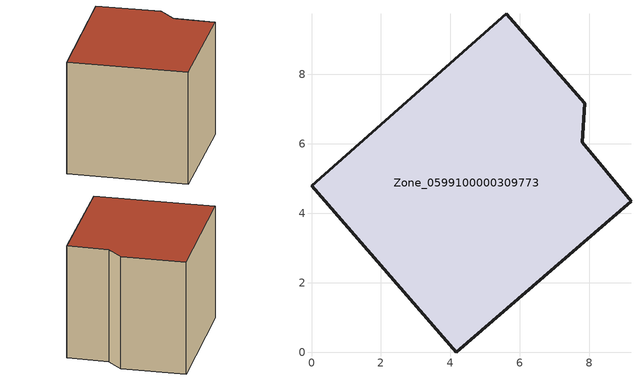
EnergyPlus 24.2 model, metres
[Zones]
Zone_0599100000309773
 floor ground (C_G): 4.17,0 0,4.8 5.6,9.74 7.87,7.17 7.79,6.05 9.2,4.35 z0
 wall outside (C_F): 7.87,7.17 5.6,9.74 0,4.8 4.17,0 9.2,4.35 7.79,6.05 7.87,7.17 z0:6.23
 roof outside (C_R): 4.17,0 9.2,4.35 7.79,6.05 7.87,7.17 5.6,9.74 0,4.8 z6.23
[BUILDING]
Pand.0599100000309773: North Axis=0; Terrain=City; Loads Convergence Tolerance Value=0.04; Temperature Convergence Tolerance Value=0.4; Solar Distribution=FullExterior; Maximum Number of Warmup Days=25; Minimum Number of Warmup Days=1
[Site:Location]
Rotterdam.The.Hague.AP_ZH_NLD Design_Conditions: Latitude=51.96; Longitude=4.45; Time Zone=1; Elevation=-4.5
[SITE:GROUNDTEMPERATURE:BUILDINGSURFACE]
18, 18, 18, 18, 18, 18, 18, 18, 18, 18, 18, 18
[MATERIAL] Thermal Absorptance=0.9; Solar Absorptance=0.7; Visible Absorptance=0.7
Name | Roughness | Thickness | Conductivity | Density | Specific Heat
G.TC.1946 | MediumSmooth | 0.15 | 1 | 540 | 1210
F.TC.1946 | Rough | 0.3 | 0.857143 | 1920 | 840
R.TC.1946 | MediumRough | 0.2 | 0.909091 | 1500 | 1000
[CONSTRUCTION]
C_G: G.TC.1946
C_F: F.TC.1946
C_R: R.TC.1946
[ZONE]
Zone_0599100000309773: Type=1; Multiplier=1; Ceiling Height=Autocalculate; Volume=Autocalculate; Floor Area=autocalculate; Part of Total Floor Area=Yes
[ZONEINFILTRATION:DESIGNFLOWRATE]
Infil_Zone_0599100000309773: Zone or ZoneList or Space or SpaceList=Zone_0599100000309773; Schedule=AlwaysOn; Design Flow Rate Calculation Method=Flow/Area; Flow Rate per Floor Area=0.003; Constant Term Coefficient=1; Temperature Term Coefficient=0; Velocity Term Coefficient=0; Velocity Squared Term Coefficient=0
[HVACTEMPLATE:ZONE:IDEALLOADSAIRSYSTEM]
Zone_0599100000309773: Maximum Heating Supply Air Temperature=50; Minimum Cooling Supply Air Temperature=13; Maximum Heating Supply Air Humidity Ratio=0.0156; Minimum Cooling Supply Air Humidity Ratio=0.0077; Heating Limit=NoLimit; Cooling Limit=NoLimit; Dehumidification Control Type=ConstantSensibleHeatRatio; Cooling Sensible Heat Ratio=0.7; Dehumidification Setpoint=60; Humidification Control Type=None; Humidification Setpoint=30; Outdoor Air Method=None; Outdoor Air Flow Rate per Person=0.00944; Outdoor Air Flow Rate per Zone Floor Area=0; Outdoor Air Flow Rate per Zone=0; Demand Controlled Ventilation Type=None; Outdoor Air Economizer Type=NoEconomizer; Heat Recovery Type=None; Sensible Heat Recovery Effectiveness=0.7; Latent Heat Recovery Effectiveness=0.65
[ZONECONTROL:THERMOSTAT]
ThermostatControl_Zone_0599100000309773: Zone or ZoneList=Zone_0599100000309773; Control Type Schedule=DualSetpointControlType; Control 1=Thermostat_Zone_0599100000309773; Temperature Difference Between Cutout And Setpoint=0
[THERMOSTATSETPOINT:DUALSETPOINT]
Thermostat_Zone_0599100000309773: Heating Setpoint Temperature Schedule=HeatingSetpoint_Zone_0599100000309773; Cooling Setpoint Temperature Schedule=CoolingSetpoint_Zone_0599100000309773
[SCHEDULE:COMPACT]
HeatingSetpoint_Zone_0599100000309773: Through: 12/31, For: AllDays, Until: 24:00, 21
CoolingSetpoint_Zone_0599100000309773: Through: 12/31, For: AllDays, Until: 24:00, 24
DualSetpointControlType: Through: 12/31, For: AllDays, Until: 24:00, 4
AlwaysOn: Through: 12/31, For: AllDays, Until: 24:00, 1
